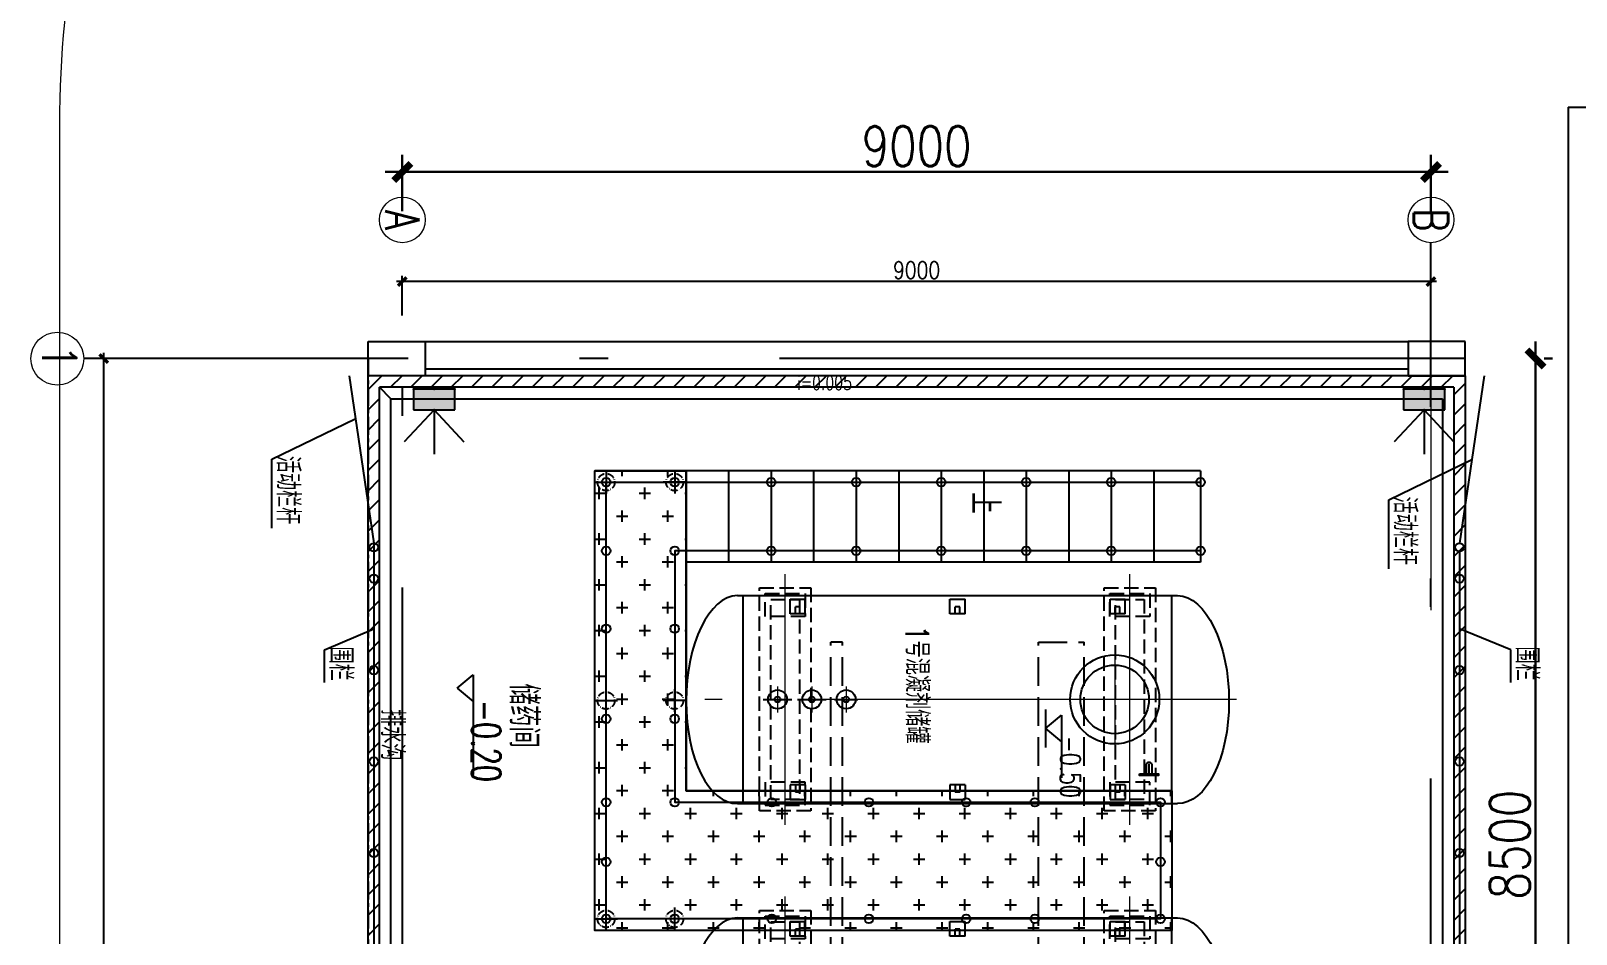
# Model space of a CAD drawing. Header units: millimetres. Extents: x -437359 to 106527, y -82378 to 117612.
# Drawn here: x -98626 to -85106, y 69865 to 77764 of the extents above; entities that cross this region are included whole.
import ezdxf
from ezdxf.enums import TextEntityAlignment as Align

# ---------------------------------------------------------------- set-up
doc = ezdxf.new("R2010")
doc.units = ezdxf.units.MM
for name, pattern in [('ACAD_ISO10W100', [18.5, 12, -3, 0.5, -3]), ('CENTER', [50.8, 31.75, -6.35, 6.35, -6.35]), ('DASH', [0.35, 0.25, -0.1])]:
    doc.linetypes.add(name, pattern=pattern)
doc.layers.get('0').update_dxf_attribs({"color": 8})
doc.layers.get('Defpoints').update_dxf_attribs({"color": 8})
for name, color, linetype in [('-人员定位', 6, 'Continuous'), ('01', 8, 'Continuous'), ('3', 8, 'Continuous'), ('col', 8, 'Continuous'), ('DIM_SYMB', 8, 'Continuous'), ('EQUIPMENT', 8, 'Continuous'), ('Z-编号', 8, 'Continuous'), ('ZXX', 8, 'CENTER'), ('标高', 8, 'Continuous'), ('栏杆平台', 8, 'Continuous'), ('设备', 8, 'Continuous')]:
    doc.layers.add(name, color=color, linetype=linetype)
for name, color, linetype, lineweight in [('road_mr', 8, 'Continuous', 0), ('中心线', 8, 'ACAD_ISO10W100', 5), ('电缆通道', 8, 'Continuous', 30)]:
    doc.layers.add(name, color=color, linetype=linetype, lineweight=lineweight)
doc.styles.add('HZ', font='geditxt.shx', dxfattribs={"width": 0.8, "bigfont": 'hzfs_1.shx'})
doc.styles.add('ROMANT', font='geditxt.shx', dxfattribs={"width": 0.75, "height": 300, "bigfont": 'hzfs_1.shx'})
doc.styles.add('STYLE1', font='geditxt.shx', dxfattribs={"width": 0.7, "bigfont": 'hzfs_1.shx'})
doc.styles.add('WS', font='geditxt.shx', dxfattribs={"width": 0.75, "bigfont": 'hzfs_1.shx'})
doc.dimstyles.new('DIM50', dxfattribs={"dimscale": 50, "dimtxt": 3, "dimasz": 1.5, "dimexe": 1, "dimexo": 1, "dimgap": 0.5, "dimtad": 1, "dimdec": 0, "dimzin": 12, "dimdsep": 46, "dimtxsty": 'HZ', "dimblk": 'ARCHTICK', "dimcen": 0, "dimdle": 1, "dimclrd": 256, "dimclre": 256, "dimclrt": 256, "dimadec": 0, "dimazin": 0, "dimtfac": 0.875, "dimtdec": 0, "dimtix": 1, "dimtmove": 2, "dimatfit": 3, "dimfxl": 0, "dimtolj": 1, "dimtzin": 12, "dimarcsym": 0})
doc.dimstyles.new('yk1.50', dxfattribs={"dimtxt": 350, "dimasz": 150, "dimexe": 150, "dimexo": 100, "dimgap": 50, "dimtad": 1, "dimdec": 0, "dimdsep": 46, "dimtxsty": 'HZ', "dimblk": 'ARCHTICK', "dimcen": 2.5, "dimdle": 150, "dimclrd": 256, "dimclre": 256, "dimclrt": 256, "dimadec": 0, "dimazin": 0, "dimtfac": 1, "dimtdec": 0, "dimtmove": 1, "dimatfit": 3, "dimfxl": 0, "dimlwd": -1, "dimlwe": -1, "dimarcsym": 0})

# ---------------------------------------------------------------- blocks, each defined once
blk = doc.blocks.new('A$C20505FED')
at = {"layer": '中心线', "ltscale": 300}
for p, q in [((-3016, -1096), (-3016, 1096)), ((0, -1096), (0, 1096)), ((-133, 438), (-133, -484)), ((932, 0), (-3988, 0)), ((-3083, 114), (-3083, -114)), ((-2783, 114), (-2783, -114)), ((-2483, 114), (-2483, -114))]:
    blk.add_line(p, q, dxfattribs=at)
at = {"layer": '设备'}
for p, q in [((-3433, 910), (417, 910)), ((-3383, -910), (-3383, 910)), ((-2973, 876), (-2841, 876)), ((-2973, 748), (-2973, 876)), ((-2841, 748), (-2841, 876)), ((-1574, 876), (-1442, 876)), ((-1574, 748), (-1574, 876)), ((-1442, 748), (-1442, 876)), ((-174, 876), (-42, 876)), ((-174, 748), (-174, 876)), ((-42, 748), (-42, 876)), ((367, -910), (367, 910)), ((-2841, 748), (-2973, 748)), ((-2887, 810), (-2927, 810)), ((-2927, 748), (-2927, 810)), ((-2887, 748), (-2887, 810)), ((-1442, 748), (-1574, 748)), ((-1488, 810), (-1528, 810)), ((-1528, 748), (-1528, 810)), ((-1488, 748), (-1488, 810)), ((-42, 748), (-174, 748)), ((-88, 810), (-128, 810)), ((-128, 748), (-128, 810)), ((-88, 748), (-88, 810)), ((-3209, 0), (-2957, 0)), ((-2909, 0), (-2657, 0)), ((-2584, 0), (-2381, 0)), ((142, -565), (142, -650)), ((167, -565), (167, -650)), ((192, -565), (192, -650)), ((-2841, -748), (-2973, -748)), ((-2973, -748), (-2973, -876)), ((-2927, -748), (-2927, -810)), ((-2887, -810), (-2927, -810)), ((-2887, -748), (-2887, -810)), ((-2841, -748), (-2841, -876)), ((-1442, -748), (-1574, -748)), ((-1574, -748), (-1574, -876)), ((-1528, -748), (-1528, -810)), ((-1488, -810), (-1528, -810)), ((-1488, -748), (-1488, -810)), ((-1442, -748), (-1442, -876)), ((-42, -748), (-174, -748)), ((-174, -748), (-174, -876)), ((-128, -748), (-128, -810)), ((-88, -810), (-128, -810)), ((-88, -748), (-88, -810)), ((-42, -748), (-42, -876)), ((-3433, -910), (417, -910)), ((-2973, -876), (-2841, -876)), ((-1574, -876), (-1442, -876)), ((-174, -876), (-42, -876))]:
    blk.add_line(p, q, dxfattribs=at)
at = {"layer": '设备', "linetype": 'DASH', "ltscale": 500}
for points in [[(-3241, 975), (-2791, 975), (-2791, -975), (-3241, -975)], [(-225, 975), (225, 975), (225, -975), (-225, -975)], [(-3191, 925), (-2841, 925), (-2841, 725), (-3191, 725)], [(-3141, 875), (-2891, 875), (-2891, -875), (-3141, -875)], [(-175, 925), (175, 925), (175, 725), (-175, 725)], [(-125, 875), (125, 875), (125, -875), (-125, -875)], [(-125, 875), (125, 875), (125, -875), (-125, -875)], [(-3191, -925), (-2841, -925), (-2841, -725), (-3191, -725)], [(-175, -925), (175, -925), (175, -725), (-175, -725)]]:
    blk.add_lwpolyline(points, close=True, dxfattribs=at)
at = {"layer": '设备'}
blk.add_lwpolyline([(85, -650), (250, -650), (250, -665), (85, -665)], close=True, dxfattribs=at)
for centre, radius in [((-133, 0), 390), ((-133, 0), 300), ((-3083, 0), 82.5), ((-3083, 0), 25), ((-2783, 0), 82.5), ((-2783, 0), 25), ((-2483, 0), 82.5), ((-2483, 0), 25)]:
    blk.add_circle(centre, radius, dxfattribs=at)
blk.add_arc((167, -584), 31.4, 37.1675, 142.8332, dxfattribs=at)
blk.add_ellipse((-3433, 0), major_axis=(10, 910), ratio=0.494452, start_param=0.022224, end_param=3.163816, dxfattribs=at)
at = {"layer": '设备', "extrusion": (0, 0, -1)}
blk.add_ellipse((417, 0), major_axis=(-10, 910), ratio=0.494452, start_param=0.022224, end_param=3.163816, dxfattribs=at)
blk = doc.blocks.new('_ArchTick')
at = {"color": 0, "linetype": 'ByBlock', "const_width": 0.4}
blk.add_lwpolyline([(-0.5, -0.5), (0.5, 0.5)], dxfattribs=at)
blk = doc.blocks.new('*D465')
at = {"lineweight": -2, "transparency": 16777216}
for p, q in [((-95376, 75275), (-95376, 75622)), ((-86376, 75275), (-86376, 75622)), ((-86326, 75572), (-95426, 75572))]:
    blk.add_line(p, q, dxfattribs=at)
at = {"layer": 'Defpoints', "color": 0, "transparency": 16777216}
for p in [(-95376, 75572), (-95376, 75225), (-86376, 75225)]:
    blk.add_point(p, dxfattribs=at)
at = {"lineweight": -2, "transparency": 16777216, "xscale": 75, "yscale": 75, "zscale": 75, "rotation": 180}
blk.add_blockref('_ArchTick', (-95376, 75572), dxfattribs=at)
at = {"lineweight": -2, "transparency": 16777216, "xscale": 75, "yscale": 75, "zscale": 75}
blk.add_blockref('_ArchTick', (-86376, 75572), dxfattribs=at)
at = {"transparency": 16777216, "insert": (-90876, 75672), "char_height": 150, "attachment_point": 5, "style": 'HZ'}
blk.add_mtext('\\A1;9000', dxfattribs=at)
blk = doc.blocks.new('*D466')
at = {"lineweight": -2, "transparency": 16777216}
for p, q in [((-97988, 48348), (-97988, 74948)), ((-97292, 74898), (-98038, 74898)), ((-97178, 48398), (-98038, 48398))]:
    blk.add_line(p, q, dxfattribs=at)
at = {"layer": 'Defpoints', "color": 0, "transparency": 16777216}
for p in [(-97988, 74898), (-97242, 74898), (-97128, 48398)]:
    blk.add_point(p, dxfattribs=at)
at = {"lineweight": -2, "transparency": 16777216, "xscale": 75, "yscale": 75, "zscale": 75}
for p, rotation in [((-97988, 74898), 90), ((-97988, 48398), 270)]:
    blk.add_blockref('_ArchTick', p, dxfattribs=dict(at, rotation=rotation))
at = {"transparency": 16777216, "insert": (-98088, 61648), "char_height": 150, "attachment_point": 5, "rotation": 90, "style": 'HZ'}
blk.add_mtext('\\A1;26500', dxfattribs=at)
blk = doc.blocks.new('*D450')
at = {"layer": 'Defpoints', "color": 0, "transparency": 16777216}
for p in [(-86376, 76531), (-95376, 76089), (-86376, 76089)]:
    blk.add_point(p, dxfattribs=at)
at = {"layer": '电缆通道', "transparency": 16777216}
for p, q in [((-95376, 76189), (-95376, 76681)), ((-86376, 76189), (-86376, 76681)), ((-95526, 76531), (-86226, 76531))]:
    blk.add_line(p, q, dxfattribs=at)
at = {"layer": '电缆通道', "transparency": 16777216, "xscale": 150, "yscale": 150, "zscale": 150, "rotation": 180}
blk.add_blockref('_ArchTick', (-95376, 76531), dxfattribs=at)
at = {"layer": '电缆通道', "transparency": 16777216, "xscale": 150, "yscale": 150, "zscale": 150}
blk.add_blockref('_ArchTick', (-86376, 76531), dxfattribs=at)
at = {"layer": '电缆通道', "transparency": 16777216, "insert": (-90876, 76756), "char_height": 350, "attachment_point": 5, "style": 'HZ'}
blk.add_mtext('9000', dxfattribs=at)
blk = doc.blocks.new('*D451')
at = {"layer": 'Defpoints', "color": 0, "transparency": 16777216}
for p in [(-85485, 74898), (-85485, 66398), (-85461, 66398)]:
    blk.add_point(p, dxfattribs=at)
at = {"layer": '电缆通道', "transparency": 16777216}
for p, q in [((-85461, 75048), (-85461, 66248)), ((-85385, 74898), (-85311, 74898)), ((-85385, 66398), (-85311, 66398))]:
    blk.add_line(p, q, dxfattribs=at)
at = {"layer": '电缆通道', "transparency": 16777216, "xscale": 150, "yscale": 150, "zscale": 150}
for p, rotation in [((-85461, 74898), 90), ((-85461, 66398), 270)]:
    blk.add_blockref('_ArchTick', p, dxfattribs=dict(at, rotation=rotation))
at = {"layer": '电缆通道', "transparency": 16777216, "insert": (-85686, 70648), "char_height": 350, "attachment_point": 5, "rotation": 90, "style": 'HZ'}
blk.add_mtext('8500', dxfattribs=at)
blk = doc.blocks.new('定位基站')
at = {"layer": '-人员定位', "ltscale": 0.01}
h = blk.add_hatch(color=256, dxfattribs=at)
h.dxf.hatch_style = 1
h.paths.add_polyline_path([(406524, 477798), (406524, 477617), (406162, 477617), (406162, 477798)])
at = {"layer": '-人员定位', "color": 6}
for p, q in [((406343, 477798), (406082, 478077)), ((406343, 477798), (406343, 478186)), ((406343, 477798), (406604, 478077)), ((406343, 477995), (406343, 477995)), ((406162, 477798), (406524, 477798)), ((406162, 477617), (406162, 477798)), ((406524, 477798), (406524, 477617)), ((406524, 477617), (406162, 477617))]:
    blk.add_line(p, q, dxfattribs=at)
for p in [(406343, 477798), (406162, 477617), (406343, 477617), (406524, 477617)]:
    blk.add_point(p, dxfattribs=at)

msp = doc.modelspace()

# ---------------------------------------------------------------- hatches: boundary and pattern name
h = msp.add_hatch()
h.set_pattern_fill('ANSI31', color=256, scale=1000, style=0)
h.set_pattern_definition([(45, (-231846.3, 582100.06), (-88.388348, 88.388348), [])])
h.paths.add_polyline_path([(-86375.7, 66697.8), (-95375.7, 66697.8), (-95375.7, 66597.8), (-95075.7, 66597.8), (-86675.7, 66597.8), (-86375.7, 66597.8)])
h.paths.add_polyline_path([(-95375.7, 66697.8), (-95575.7, 66697.8), (-95575.7, 74647.8), (-95375.7, 74647.8), (-95375.7, 74747.8), (-95675.7, 74747.8), (-95675.7, 66597.8), (-95375.7, 66597.8)])
h.paths.add_polyline_path([(-86075.7, 74747.8), (-86375.7, 74747.8), (-86375.7, 74647.8), (-86175.7, 74647.8), (-86175.7, 66697.8), (-86375.7, 66697.8), (-86375.7, 66597.8), (-86075.7, 66597.8)])
h.paths.add_polyline_path([(-86375.7, 74747.8), (-95375.7, 74747.8), (-95375.7, 74647.8), (-86375.7, 74647.8)])
at = {"layer": '栏杆平台'}
h = msp.add_hatch(dxfattribs=at)
h.set_pattern_fill('CROSS', color=256, scale=800, style=0)
h.set_pattern_definition([(360, (-231703.3, 582120.06), (200, 200), [100, -300]), (90, (-231653.3, 582070.06), (-200, 200), [100, -300])])
h.paths.add_polyline_path([(-92892.8, 73917.8), (-92892.8, 71117.8), (-88642.8, 71117.8), (-88642.8, 69897.8), (-93692.8, 69897.8), (-93692.8, 73917.8)])

# ---------------------------------------------------------------- linework, layer by layer
for p, q in [((-85175.7, 77097.8), (-85175.7, 62680.4)), ((-85175.7, 77097.8), (-60975.7, 77097.8)), ((-95175.7, 75047.8), (-86575.7, 75047.8)), ((-95175.7, 74807.8), (-86575.7, 74807.8)), ((-95675.7, 69747.8), (-95675.7, 74747.8)), ((-86075.7, 74747.8), (-95675.7, 74747.8)), ((-95575.7, 66697.8), (-95575.7, 74647.8)), ((-86175.7, 74647.8), (-95575.7, 74647.8)), ((-95475.7, 74547.8), (-95575.7, 74647.8)), ((-86175.7, 74647.8), (-86175.7, 66697.8)), ((-86075.7, 74747.8), (-86075.7, 66597.8)), ((-95475.7, 66897.8), (-95475.7, 74547.8)), ((-95475.7, 74547.8), (-86275.7, 74547.8)), ((-86275.7, 74547.8), (-86275.7, 67197.8)), ((-96517.2, 74019.8), (-95789.7, 74372.9)), ((-96517.2, 73416.4), (-96517.2, 74019.8)), ((-86745.5, 73663.4), (-86018, 74016.5)), ((-86745.5, 73060), (-86745.5, 73663.4)), ((-96055.9, 72351.2), (-95625.7, 72533.8)), ((-85678.2, 72351.2), (-86125.7, 72533.8)), ((-96055.9, 72066.5), (-96055.9, 72351.2)), ((-85678.2, 72066.5), (-85678.2, 72351.2))]:
    msp.add_line(p, q)
at = {"linetype": 'DASH', "ltscale": 1000}
for p, q in [((-91625.7, 68187.8), (-91625.7, 72417.8)), ((-91525.7, 72417.8), (-91625.7, 72417.8)), ((-91525.7, 68187.8), (-91525.7, 72417.8)), ((-89809.9, 68187.8), (-89809.9, 72417.8)), ((-89809.9, 72417.8), (-89409.9, 72417.8)), ((-89409.9, 68187.8), (-89409.9, 72417.8))]:
    msp.add_line(p, q, dxfattribs=at)
msp.add_lwpolyline([(-91935.8, 74606, 0, 0, 0), (-91534.1, 74606, 48.8, 0, 0), (-91370.2, 74606, 0, 0, 0)], format="xyseb")
at = {"layer": '01'}
msp.add_line((-89747.7, 71829.5), (-89747.7, 71497.4), dxfattribs=at)
at = {"layer": '3', "lineweight": 9}
for centre in [(-95375.7, 76111.4), (-86375.7, 76111.4)]:
    msp.add_circle(centre, 200, dxfattribs=at)
at = {"layer": 'col'}
for p, q in [((-95675.7, 74747.8), (-95675.7, 75047.8)), ((-95675.7, 75047.8), (-95175.7, 75047.8)), ((-95175.7, 75047.8), (-95175.7, 74747.8)), ((-86075.7, 75047.8), (-86575.7, 75047.8)), ((-86575.7, 75047.8), (-86575.7, 74747.8)), ((-86075.7, 74747.8), (-86075.7, 75047.8)), ((-95175.7, 74747.8), (-95675.7, 74747.8)), ((-86575.7, 74747.8), (-86075.7, 74747.8))]:
    msp.add_line(p, q, dxfattribs=at)
at = {"layer": 'DIM_SYMB'}
for p, q in [((-94895.7, 72016.8), (-94757.4, 72133.2)), ((-94757.4, 72133.2), (-94757.4, 71261.5)), ((-94895.7, 72016.8), (-94757.4, 71900.5)), ((-89747.7, 71663.4), (-89609.4, 71779.7)), ((-89747.7, 71663.4), (-89609.4, 71547.1)), ((-89609.4, 71779.7), (-89609.4, 71231.3))]:
    msp.add_line(p, q, dxfattribs=at)
at = {"layer": 'road_mr'}
msp.add_lwpolyline([(-89375.7, 85947.8, 0.4142138), (-98375.7, 76947.8)], format="xyb", dxfattribs=at)
msp.add_lwpolyline([(-98375.7, 76947.8), (-98375.7, 4947.8)], dxfattribs=at)
at = {"layer": 'Z-编号', "lineweight": 9}
msp.add_circle((-98394.3, 74897.8), 231.3, dxfattribs=at)
at = {"layer": 'ZXX', "ltscale": 5}
msp.add_line((-95675.7, 74897.8), (-95675.7, 66597.8), dxfattribs=at)
at = {"layer": '中心线', "lineweight": -2, "ltscale": 500}
for p, q in [((-95375.7, 48397.8), (-95375.7, 75911.4)), ((-86375.7, 46726), (-86375.7, 75911.4)), ((-86075.7, 74897.8), (-98163.1, 74897.8))]:
    msp.add_line(p, q, dxfattribs=at)
at = {"layer": '中心线', "ltscale": 300}
msp.add_line((-86375.7, 74698.8), (-86375.7, 72696.8), dxfattribs=at)
at = {"layer": '栏杆平台'}
for p, q in [((-95841, 74747.8), (-95625.7, 73285.3)), ((-85910.3, 74747.8), (-86125.7, 73285.3)), ((-93692.8, 69897.8), (-93692.8, 73917.8)), ((-92892.8, 73917.8), (-93692.8, 73917.8)), ((-93592.8, 73917.8), (-93592.8, 73717.8)), ((-92992.8, 73917.8), (-92992.8, 73717.8)), ((-92892.8, 71117.8), (-92892.8, 73917.8)), ((-88392.8, 73917.8), (-92892.8, 73917.8)), ((-92520.8, 73917.8), (-92520.8, 73117.8)), ((-92148.8, 73917.8), (-92148.8, 73117.8)), ((-91776.8, 73917.8), (-91776.8, 73117.8)), ((-91404.8, 73917.8), (-91404.8, 73117.8)), ((-91032.8, 73917.8), (-91032.8, 73117.8)), ((-90660.8, 73917.8), (-90660.8, 73117.8)), ((-90288.8, 73917.8), (-90288.8, 73117.8)), ((-89916.8, 73917.8), (-89916.8, 73117.8)), ((-89544.8, 73917.8), (-89544.8, 73117.8)), ((-89172.8, 73917.8), (-89172.8, 73117.8)), ((-88800.8, 73917.8), (-88800.8, 73117.8)), ((-88392.8, 73917.8), (-88392.8, 73117.8)), ((-93692.8, 73817.8), (-93492.8, 73817.8)), ((-92892.8, 73817.8), (-93092.8, 73817.8)), ((-95625.7, 73285.3), (-95625.7, 66597.8)), ((-86125.7, 73210.3), (-86125.7, 66597.8)), ((-88392.8, 73117.8), (-92892.8, 73117.8)), ((-93592.8, 71807.8), (-93592.8, 72007.8)), ((-92992.8, 71807.8), (-92992.8, 72007.8)), ((-93692.8, 71907.8), (-93492.8, 71907.8)), ((-92892.8, 71907.8), (-93092.8, 71907.8)), ((-88642.8, 71117.8), (-92892.8, 71117.8)), ((-88642.8, 71117.8), (-88642.8, 69897.8)), ((-93592.8, 69897.8), (-93592.8, 70097.8)), ((-92992.8, 69897.8), (-92992.8, 70097.8)), ((-93692.8, 69997.8), (-93492.8, 69997.8)), ((-88642.8, 69897.8), (-93692.8, 69897.8)), ((-92892.8, 69997.8), (-93092.8, 69997.8))]:
    msp.add_line(p, q, dxfattribs=at)
for points in [[(-92892.8, 73917.8), (-92892.8, 71117.8), (-88642.8, 71117.8), (-88642.8, 69897.8), (-93692.8, 69897.8), (-93692.8, 73917.8), (-92892.8, 73917.8)], [(-88392.8, 73217.8), (-92992.8, 73217.8), (-92992.8, 71017.8), (-88742.8, 71017.8), (-88742.8, 69997.8), (-93592.8, 69997.8), (-93592.8, 73817.8), (-88392.8, 73817.8)]]:
    msp.add_lwpolyline(points, dxfattribs=at)
msp.add_lwpolyline([(-89916.8, 73504.3, 0, 0, 0), (-90452, 73504.3, 80, 0, 0), (-90743.7, 73504.3, 0, 0, 0)], format="xyseb", dxfattribs=at)
at = {"layer": '栏杆平台', "linetype": 'ACAD_ISO10W100', "ltscale": 5}
for centre in [(-93592.8, 73817.8), (-92992.8, 73817.8), (-93592.8, 71907.8), (-92992.8, 71907.8), (-93592.8, 69997.8), (-92992.8, 69997.8)]:
    msp.add_circle(centre, 75, dxfattribs=at)
at = {"layer": '栏杆平台'}
for centre in [(-93592.8, 73817.8), (-93592.8, 73817.8), (-92992.8, 73817.8), (-92992.8, 73817.8), (-92992.8, 73817.8), (-92148.8, 73817.8), (-91404.8, 73817.8), (-90660.8, 73817.8), (-89916.8, 73817.8), (-89172.8, 73817.8), (-88392.8, 73817.8), (-95625.7, 73247.8), (-86125.7, 73247.8), (-93592.8, 73217.8), (-92992.8, 73217.8), (-92148.8, 73217.8), (-91404.8, 73217.8), (-90660.8, 73217.8), (-89916.8, 73217.8), (-89172.8, 73217.8), (-88392.8, 73217.8), (-95625.7, 72974), (-86125.7, 72974), (-93592.8, 72536.3), (-92992.8, 72536.3), (-95625.7, 72174), (-86125.7, 72174), (-93592.8, 71747.1), (-92992.8, 71747.1), (-95625.7, 71374), (-86125.7, 71374), (-93592.8, 71017.8), (-92992.8, 71017.8), (-92142.8, 71017.8), (-91292.8, 71017.8), (-90442.8, 71017.8), (-89842.8, 71017.8), (-88742.8, 71017.8), (-95625.7, 70574), (-86125.7, 70574), (-93592.8, 70497.8), (-88742.8, 70497.8), (-93592.8, 69997.8), (-92992.8, 69997.8), (-92992.8, 69997.8), (-92992.8, 69997.8), (-92992.8, 69997.8), (-92142.8, 69997.8), (-91292.8, 69997.8), (-90442.8, 69997.8), (-89842.8, 69997.8), (-88742.8, 69997.8)]:
    msp.add_circle(centre, 37.5, dxfattribs=at)

# ---------------------------------------------------------------- block references
at = {"layer": '-人员定位', "xscale": -1, "rotation": 180}
for p in [(-501441.2, 552248.6), (-492778.9, 552248.6)]:
    msp.add_blockref('定位基站', p, dxfattribs=at)
for p in [(-89009.9, 71917.8), (-89009.9, 69097.8)]:
    msp.add_blockref('A$C20505FED', p)

# ---------------------------------------------------------------- texts
at = {"style": 'STYLE1'}
for s, height, width, p in [('1号混凝剂储罐', 200, 0.75, (-90971.8, 72560.7)), ('储药间', 250, 0.75, (-94437.6, 72056.6)), ('-0.20', 250, 0.7, (-94766.8, 71915.5)), ('-0.50', 175, 0.75, (-89618.3, 71596.9))]:
    msp.add_text(s, height=height, rotation=270, dxfattribs=dict(at, width=width)).set_placement(p)
at = {"layer": '3', "lineweight": 9, "style": 'WS', "width": 0.75}
for tag, p in [('A', (-95375.7, 76111.4)), ('B', (-86375.7, 76111.4))]:
    msp.add_attdef(tag, text='', height=300, rotation=270, dxfattribs=at).set_placement(p, align=Align.MIDDLE)
at = {"layer": 'EQUIPMENT', "lineweight": 9, "style": 'HZ', "width": 0.75}
for s, p in [('活动栏杆', (-96475.1, 74048.6)), ('活动栏杆', (-86703.4, 73692.2)), ('围栏', (-96013.9, 72380)), ('围栏', (-85636.2, 72380)), ('排水沟', (-95562.7, 71833.3))]:
    msp.add_text(s, height=200, rotation=270, dxfattribs=at).set_placement(p)
at = {"layer": 'Z-编号', "lineweight": 9, "style": 'ROMANT', "width": 0.8}
msp.add_attdef('1', text='', height=300, rotation=270, dxfattribs=at).set_placement((-98377.7, 74914.5), align=Align.MIDDLE)
at = {"layer": '标高', "style": 'HZ', "width": 0.75}
msp.add_text('i=0.005', height=120, dxfattribs=at).set_placement((-91921.3, 74626.4, -0.3))
at = {"layer": '栏杆平台', "style": 'STYLE1', "width": 0.75}
msp.add_text('上', height=250, rotation=270, dxfattribs=at).set_placement((-90402.1, 73728.8))

# ---------------------------------------------------------------- dimensions: what is measured, and where the dimension line sits
dim = msp.add_linear_dim(base=(-95375.7, 75572.1), p1=(-86375.7, 75224.9), p2=(-95375.7, 75224.9), dimstyle='DIM50')
dim.commit()
dim.dimension.update_dxf_attribs({"geometry": '*D465', "text_midpoint": (-90875.7, 75672.1)})
dim = msp.add_linear_dim(base=(-97987.7, 74897.8), p1=(-97128.1, 48397.8), p2=(-97241.9, 74897.8), angle=270, dimstyle='DIM50')
dim.commit()
dim.dimension.update_dxf_attribs({"geometry": '*D466', "text_midpoint": (-98087.7, 61647.8)})
at = {"layer": '电缆通道'}
dim = msp.add_linear_dim(base=(-86375.7, 76531.3), p1=(-95375.7, 76089.2), p2=(-86375.7, 76089.2), dimstyle='yk1.50', override={"dimarcsym": 1}, dxfattribs=at)
dim.commit()
dim.dimension.update_dxf_attribs({"geometry": '*D450', "text_midpoint": (-90875.7, 76756.3)})
dim = msp.add_linear_dim(base=(-85460.9, 66397.8), p1=(-85485.2, 74897.8), p2=(-85485.2, 66397.8), angle=90, dimstyle='yk1.50', override={"dimarcsym": 1}, dxfattribs=at)
dim.commit()
dim.dimension.update_dxf_attribs({"geometry": '*D451', "text_midpoint": (-85685.9, 70647.8)})

doc.saveas('drawing.dxf')
